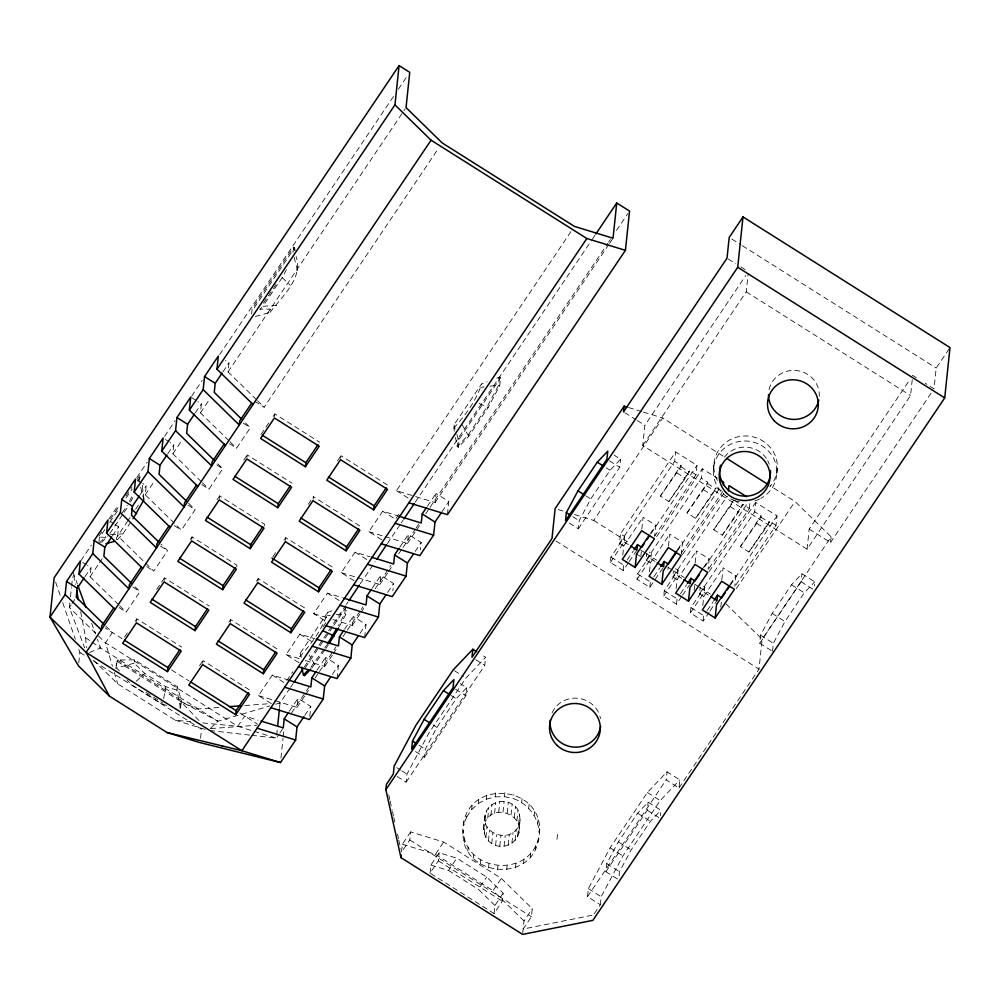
<?xml version="1.0" encoding="UTF-8"?>
<svg xmlns="http://www.w3.org/2000/svg" width="1000" height="1000" viewBox="0 0 1000 1000"><rect width="100%" height="100%" fill="white"/><g stroke="black" fill="none" stroke-linecap="round" stroke-linejoin="round"><path stroke-width="0.75" stroke-dasharray="5 3.75" d="M462.863 834.112C459.95 774.438 552.425 783.238 538.237 841.275C529.1 885.075 458.45 874.837 463.288 830.088C464.125 872.55 529.862 878.838 538.663 837.25L538.237 841.275M483.612 829.638L486.525 810.875C491.1 801.725 503.688 798.662 512.175 804.163C524.538 811.312 518.538 826 517.375 836.888C512.812 846.038 500.225 849.1 491.725 843.587C480.538 836.663 483.113 821.425 486.525 810.875M485.125 814.775C480.3 834 510.375 843.9 518.513 826.137M517.375 836.888C527.9 817.038 494.6 801.637 485.4 821.625M69.85 602.888L69.375 607.487L84.575 647.825M70.5 596.763L71.463 587.562M71.625 586.038L72.588 576.838M78.787 662.9L79.887 652.45L78.362 648.062M118.525 604.587L90.075 576.763L91.025 567.7L87.463 565.45M98.963 541.725L99.388 537.7L105.425 528.737M116.375 539.75L116.6 537.55L126.95 522.175M115.062 524.475L118.612 526.712L117.662 535.788L153.775 571.1L167.575 550.612L161.012 544.188M180 708.15L181.4 700.413L117.375 660L116.688 661.025L115.838 669.087L117.375 660L134.588 659.85L177.275 686.787L181.4 700.413L180.55 708.462L176.925 690.1L177.275 686.787M139.012 482.275L139.713 475.562L140.787 476.238L137.338 481.35M143.963 498.775L142 483.5M188.6 503.212L195.162 509.637L181.375 530.125L145.262 494.8L146.213 485.737L142.662 483.5M136.562 621.5L136.85 618.812L181.663 647.1M176.925 690.1L165.75 686.675L144.713 673.4L134.25 663.162L134.588 659.85M201.312 481.662L172.862 453.825L173.812 444.762L170.25 442.525M164.163 580.525L164.45 577.837L209.262 606.125M228.9 440.675L200.45 412.85L201.4 403.787L197.85 401.538M191.762 539.55L192.037 536.862L236.85 565.15L236.575 567.837M256.5 399.7L228.05 371.875L229 362.812L225.45 360.562M219.35 498.575L219.638 495.887L264.45 524.175L264.163 526.85M202.725 663.25L203 660.562L249.95 690.2M200.575 738.175L201.513 729.225L92.963 660.7M251.6 313.95L252.162 308.575L293.562 247.113L294.625 247.787L295.113 250.7M246.95 457.587L247.237 454.913L292.05 483.188M230.312 622.275L230.6 619.587L277.55 649.225M255.338 316.5L270.1 312.413L270.45 309.1L260.413 309.188M274.55 416.613L274.825 413.925L319.637 442.212M257.913 581.3L258.2 578.612L305.138 608.25M293 252.488L293.562 247.113M294.35 250.475L294.625 247.787L253.238 309.25L252.162 308.575M270.1 312.413C281.762 296.488 303.512 278.425 296.1 256.5M285.512 540.325L285.788 537.638L332.738 567.275M276.688 735.075L277.337 728.95M279.587 707.487L280.075 702.9L289.662 688.65M280.95 758.012L283.012 738.375M283.175 736.862L283.962 729.312M313.1 499.35L313.387 496.662L360.337 526.3M327.725 612.4L300.125 653.388L299.775 656.688C311.413 643.925 322.625 628.888 327.725 612.4L333.237 610.288M274.812 700.588L297.062 707.412L298.012 698.35L310.825 706.425L309.45 719.525M340.7 458.375L340.988 455.688L387.925 485.325L387.65 488M305.375 660.525L324.663 666.438L325.613 657.375L338.413 665.45L337.038 678.55M345.363 608.225L344.8 613.6L338.275 625.837M339.338 626.512L345.863 614.275L346.287 610.237M332.962 619.55L352.262 625.462L353.212 616.4L366.012 624.475L364.787 636.112M357.6 577.663L379.85 584.487L380.8 575.413L393.612 583.5L392.85 590.775M385.188 536.688L407.45 543.5L408.4 534.438L421.2 542.525L420.438 549.8M570.975 231.588L396.463 490.712L435.05 502.525L436 493.462L448.8 501.55L447.575 513.188M397.163 776.525L406.125 782.175L406.975 774.125L428.738 733.325L465.988 678L485.625 657.337L480.5 654.112M410.637 831.912L402.362 844.2L401.512 852.262L409.787 839.963L410.637 831.912L443.7 842.038L501.325 878.413L532.275 908.688L531.425 916.737L523.15 929.038L593.425 915M454.225 431.312L453.975 424.938L481.575 383.963L487.088 381.85M415.513 751.55L424.475 757.212L425.325 749.15L436.925 727.387L456.238 698.7L466.712 687.688L460.312 683.65M456.863 434.475L458.1 438.562L457.25 446.613L458.312 447.287L468.787 436.275L488.113 407.587L499.712 385.825L500.562 377.775L499.487 377.1L496.737 378.15M458.312 447.287L459.162 439.237L500.562 377.775M430.037 873.125L430.887 865.075L439.162 852.775L456.8 858.188L486.675 877.038L503.188 893.188L502.337 901.237L494.062 913.538L430.037 873.125L438.312 860.837L439.162 852.775M453.625 428.25C465.262 415.487 476.475 400.438 481.575 383.963M424.475 757.212L465.875 695.738L466.712 687.688M499.487 377.1L498.65 385.15L487.038 406.912L467.725 435.6L457.25 446.613L455.438 437.438M464.113 821.263L463.7 825.288L466.688 816.925L467.113 812.9M464.25 842.887L464.675 838.863M406.125 782.175L484.775 665.4L485.625 657.337M466.688 816.925L471.688 809.513L472.1 805.487M467.762 851.1L468.188 847.075M471.688 809.513L478.375 803.487L478.8 799.463M473.212 858.288L473.638 854.25M478.375 803.487L486.375 799.2L486.8 795.163M480.262 864.013L480.688 859.987M484.25 833.737L485.387 822.987M487.725 818.162L488.85 807.425M485.887 837.562L487.025 826.825M490.85 815.35L491.975 804.613M488.438 840.925L489.562 830.175M486.375 799.2L495.225 796.875L495.65 792.85M488.525 867.95L488.95 863.925M494.575 813.35L495.712 802.6M491.725 843.587L492.863 832.85M498.713 812.262L499.837 801.525M495.588 845.438L496.712 834.688M495.225 796.875L504.412 796.675L504.837 792.65M503 812.175L504.125 801.425M499.775 846.338L500.9 835.588M497.512 869.875L497.938 865.85M494.062 913.538L494.9 905.475L503.188 893.188M507.188 813.075L508.325 802.325M504.062 846.237L505.188 835.5M511.05 814.912L512.175 804.163M508.2 845.163L509.325 834.412M539.487 828.425L539.062 832.45C538.462 817.175 527.725 803.55 513.4 798.6L513.825 794.575M506.7 869.675L507.125 865.65M514.338 817.588L515.475 806.838M511.925 843.15L513.062 832.412M516.888 820.938L518.013 810.188M515.05 840.337L516.175 829.6M518.525 824.762L519.65 814.025M521.663 802.55L522.087 798.525M518.775 832.987L520.3 818.125M515.55 867.362L515.975 863.337M528.725 808.275L529.138 804.25M523.55 863.062L523.975 859.038M534.163 815.462L534.587 811.425M530.25 857.038L530.675 853.012M522.725 933.062L524 920.975L532.275 908.688M537.688 823.675L538.1 819.65M535.237 849.638L535.662 845.6M569.362 523.112L578.325 528.763L579.175 520.712L590.775 498.95L610.087 470.262L620.562 459.237L614.163 455.2M556.975 839.325L557.537 833.95M578.325 528.763L619.712 467.3L620.562 459.237M628.337 562.825L623.162 570.513L610.363 562.425L610.925 557.062L624.725 536.575L620.45 533.875L675.65 451.925L696.988 465.387L696 474.787L654.6 536.263M622.788 554.925L623.737 545.975L619.462 543.275L620.45 533.875M610.363 562.425L624.15 541.938L624.725 536.575M594.288 913.713L600.325 904.75L587.525 896.675L588.362 888.612L610.125 847.812L647.375 792.487L667.013 771.825L679.812 779.912L678.975 787.975L666.162 779.887L667.013 771.825M623.162 570.513L623.725 565.138L626.312 561.3M916.438 377.775L912.675 375.4L910.562 395.538L807.075 549.2L642.763 445.487L644.875 425.337L745.75 275.55M600.325 904.75L601.175 896.7L622.925 855.888L660.175 800.575L679.812 779.912M617.388 878.975L605.862 871.7L606.712 863.637L618.312 841.875L637.625 813.2L648.1 802.175L660.913 810.263L660.35 815.625M641.8 529.225L643.05 517.288L655.85 525.363L654.75 535.812M662.775 568.138L649.837 587.35L637.038 579.263L637.6 573.9L651.4 553.413L649.262 552.062M640.8 556.75L641.513 550.037M649.463 571.763L650.413 562.812L646.137 560.112L646.85 553.4M637.038 579.263L650.825 558.775L651.4 553.413M619.087 875.75L619.513 871.725L631.112 849.963L650.438 821.275L660.913 810.263M649.837 587.35L650.4 581.975L652.987 578.138M619.462 543.275L674.65 461.325L675.65 451.925M668.475 546.062L669.725 534.125L682.525 542.2L681.275 554.138M681.688 596.5L676.513 604.188L663.713 596.1L664.275 590.737L678.075 570.25L674.862 568.225M667.9 569.55L668.188 566.862M696 474.787L689.6 470.75L685.312 478.237L668.9 501.488L660.362 496.1L680.913 466.712L681.062 465.363L674.65 461.325M605.862 871.7L647.262 810.238L648.1 802.175M676.137 588.6L677.087 579.65L672.812 576.95L673.375 571.575M663.713 596.1L677.5 575.612L678.075 570.25M676.513 604.188L677.075 598.812L679.663 594.975M646.137 560.112L701.325 478.162L702.312 468.762L717.387 478.263M695.15 562.9L696.4 550.962L709.2 559.038L708.1 569.487M709.225 612.062L703.188 621.025L690.387 612.938L690.95 607.575L704.75 587.075L700.475 584.388M694.15 590.425L694.712 585.05M721.388 490.825L716.263 487.587L711.988 495.075L695.575 518.325L687.038 512.938L707.588 483.55L707.738 482.2L701.325 478.162M702.812 605.438L703.763 596.475L699.488 593.787L700.2 587.075M713.363 469.875L713.888 464.837M690.387 612.938L704.175 592.45L704.75 587.075M703.188 621.025L703.75 615.65L706.338 611.812M642.763 445.487L746.237 291.825L748.2 273.225M721.825 579.738L723.075 567.8L735.875 575.875L734.775 586.325M720.825 607.25L721.388 601.888M733.55 500.312L713.713 529.775L722.25 535.163L738.662 511.912L742.938 504.425L749.35 508.462L707.95 569.925M749.35 508.462L749.912 503.1M699.488 593.787L754.675 511.838L755.662 502.438L777.013 515.9L776.025 525.3L734.625 586.763M776.025 525.3L769.613 521.263L765.337 528.75L748.925 552L740.387 546.613L760.938 517.212L761.087 515.875L754.675 511.838M776.812 473.425L777.337 468.387M771.237 650.525L759.712 643.25L760.562 635.2L772.163 613.438L791.475 584.75L801.95 573.737L814.75 581.812L814.338 585.837M678.975 787.975L759 669.137L762.138 639.263L831.125 536.825L795.025 501.5L770.125 485.788M772.513 651.338L773.363 643.275L784.963 621.512L804.287 592.837L814.75 581.812M759.712 643.25L801.1 581.788L801.95 573.737M807.075 549.2L809.188 529.062L910.062 379.275M809.188 529.062L830.525 542.525L831.125 536.825M949.137 348.837L936.2 368.05L934.013 388.862L925.225 383.312M163.688 698.587L165.75 686.675M129.438 501.3L133.062 494.5M130.512 501.975L134.137 495.175M276.737 305.425L262.863 306.288L282.175 277.613L287.25 268.087M80.925 560.588L91.388 545.05M108.837 519.138L118.438 504.9M136.75 477.7L147.213 462.163M164.662 436.25L175.125 420.712M191.7 396.112L202.162 380.562M219.613 354.663L394.05 95.638M398.413 89.162L407.125 76.213M101.775 531.9L98.325 537.025L109.425 537.612M110.4 519.1L119.012 506.287M125.913 496.05L131.95 487.088M137.125 479.4L139.713 475.562M109.738 522.337L118.362 509.525M126.125 498L132.162 489.038M122.225 512.863L127.263 505.375M263.475 303.125L276.913 283.175M109.85 533.488L123.287 513.538M124.138 512.288L128.338 506.05M84.987 576.663L91.025 567.7M112.575 535.688L118.612 526.712M140.175 494.7L146.213 485.737M167.775 453.725L173.812 444.762M195.375 412.75L201.4 403.787M222.963 371.775L229 362.812M71.1 604.925L69.375 607.487L105.487 642.812L237.787 726.325L252.625 730.863M71.963 603.65L75.412 598.525M90.075 576.763L98.688 563.95M99.55 562.675L102.137 558.825M127.15 521.7L130.4 517.062M135.575 509.375L139.887 502.975M145.262 494.8L154.75 480.725M172.862 453.825L182.338 439.738M200.45 412.85L209.938 398.762M228.05 371.875L405.175 108.875M117.2 539.862L122.9 533.875L130.55 522.513M119.062 607.587L126.175 612.075L139.975 591.587L133.412 585.163M201.85 484.663L208.962 489.15L222.763 468.663L216.2 462.238M229.45 443.688L236.562 448.175L250.362 427.688L243.8 421.262M254.675 401.213L264.163 407.2L438.663 148.075M127.362 632.9L123.05 639.3L105.262 628.075M135.125 621.375L136.85 618.812M156.688 589.362L164.45 577.837M190.312 539.425L192.037 536.862M217.05 499.725L219.638 495.887M243.787 460.025L247.237 454.913M261.025 434.425L268.788 422.9M273.1 416.488L274.825 413.925M199.55 665.688L203 660.562M228.875 622.15L230.6 619.587M256.475 581.175L258.2 578.612M272.85 556.85L277.162 550.45M284.062 540.2L285.788 537.638M308.212 504.35L313.387 496.662M337.537 460.812L340.988 455.688M271.288 703.675L258.488 695.588L272.288 675.1L287.125 679.65M298.888 662.7L286.087 654.613L299.875 634.125L314.713 638.675M323.038 626.838L326.488 621.712L313.675 613.638L327.475 593.15L342.312 597.7M354.075 580.737L341.275 572.663L355.075 552.175L369.913 556.712M381.675 539.763L368.875 531.688L382.663 511.2L397.5 515.737M286.812 680.625L292.85 671.663M398.925 514.15L395.475 519.275L382.663 511.2M290.538 687.35L293.15 683.462M304.25 667L345.487 605.763M346.362 604.462L348.1 601.875M360.312 583.75L375.138 561.725M387.35 543.6L400.438 524.175M401.312 522.875L403.05 520.288M415.262 502.15L591.45 240.538M592.325 239.25L594.938 235.362M305.312 667.675L319.113 647.188M319.975 645.913L324.288 639.513M325.15 638.225L332.912 626.7M333.775 625.425L346.712 606.213M323.95 649.075L310.738 667.35M324.8 647.825L326.475 645.337M311.8 668.025L325.025 649.75M325.863 648.5L328.387 644.762M289.4 711.15L298.012 698.35M316.988 670.175L325.613 657.375M344.588 629.2L353.212 616.4M372.188 588.225L380.8 575.413M399.775 547.25L408.4 534.438M427.375 506.275L436 493.462M291.562 712.925L305.5 692.225M306.375 690.938L308.988 687.05M315.087 678L318.575 672.825M319.438 671.538L335.988 646.963M342.962 636.613L346.45 631.438M347.312 630.138L360.387 610.737M361.25 609.45L363 606.862M375.188 588.75L390.875 565.475M398.713 553.825L402.2 548.65M403.062 547.362L415.262 529.25M416.138 527.962L418.75 524.075M425.712 513.725L429.2 508.562M430.075 507.262L607.775 243.4M608.638 242.113L610.388 239.525M616.475 230.463L627.8 213.65M251.65 735.312L276.363 738.138L278.95 734.3M279.812 733.025L283.263 727.9M297.062 707.412L304.825 695.888M305.688 694.6L310 688.2M324.663 666.438L332.425 654.912M333.288 653.625L337.6 647.225M352.262 625.462L360.012 613.938M360.875 612.65L365.188 606.25M379.85 584.487L387.612 572.962M388.475 571.675L391.925 566.55M407.45 543.5L419.525 525.575M435.05 502.525L608.675 244.713M609.55 243.412L613.038 238.225M304.788 715.387L310.825 706.425M332.375 674.412L338.413 665.45M359.975 633.438L366.012 624.475M387.575 592.463L393.612 583.5M415.175 551.487L421.2 542.525M441.9 511.788L448.8 501.55M574.438 514.513L593.725 520.425L662.712 417.987L725.588 457.675M623.737 545.975L643.05 517.288M660.362 496.1L681.062 465.363M627.175 560.013L633.212 551.05M668.9 501.488L689.6 470.75M629.2 561.55L636.962 550.025M649.975 534.1L655.85 525.363M651.275 533.263L696.988 465.387M402.362 844.2L435.425 854.338L443.7 842.038M656.612 536.625L702.312 468.762M650.413 562.812L669.725 534.125M687.038 512.938L707.738 482.2M430.887 865.075L448.525 870.475L456.8 858.188M653.85 576.85L659.887 567.888M695.575 518.325L716.263 487.587M677.487 549.688L682.525 542.2M677.087 551.375L720.212 487.35M681.275 553.1L722.675 491.625M682.425 554.75L723.825 493.275M672.812 576.95L727.138 496.275M677.087 579.65L696.4 550.962M713.713 529.775L733.438 501.613M494.9 905.475L478.4 889.338L486.675 877.038M680.525 593.688L686.562 584.725M722.25 535.163L742.938 504.425M682.55 595.225L689.45 584.975M703.325 567.775L709.2 559.038M704.625 566.938L747.75 502.912M524 920.975L493.038 890.7L501.325 878.413M709.1 571.587L755.662 502.438M703.763 596.475L723.075 567.8M740.387 546.613L761.087 515.875M707.2 610.525L713.238 601.562M748.925 552L769.613 521.263M710.088 610.775L716.988 600.538M730 584.612L735.875 575.875M730.438 585.05L777.013 515.9M736.375 588.575L795.025 501.5M587.525 896.675L666.162 779.887M830.525 542.525L931.4 392.738M259.725 309.6L261.812 307.387M99.575 542.875L105.85 536.263M101.688 542.45L107.963 535.837M210.512 728.325L217.95 721.225L269.713 705.95M136.225 681.263L144.713 673.4M89.525 652.475L100.625 648.025L217.95 721.225L180.712 701.438L116.688 661.025M275.637 704.2L280.075 702.9L277.013 703.125M134.25 663.162L116.525 668.062L119.838 671.287M481.225 387.275L484.125 386.912M489.938 386.213L498.65 385.15L499.712 385.825M327.375 615.712L330.275 615.363M336.087 614.65L344.8 613.6L345.863 614.275M218.775 707.463L197.325 709.062L180.712 701.438L199.875 721.462M244.825 705.525L270.875 703.575M210.75 728.562L256.9 725.25M110.562 534.637L122.9 533.875M93.387 660.075L117.7 683.863L175.312 720.225L190.55 721.712M202.75 722.9L237.787 726.325L244.688 716.075L258.038 720.175M209.925 730.537L250.1 735.138M504.412 796.675L513.4 798.6M628.587 407.525L641.938 411.625M643.425 412.075L662.712 417.987M558.112 509.513L565.525 511.788M368.875 531.688L383.713 536.225M341.275 572.663L356.112 577.212M313.675 613.638L327.038 617.725M286.087 654.613L299.438 658.7M258.488 695.588L273.325 700.138M254.112 731.325L276.363 738.138M166.637 705.438L162.225 704.087L132.35 685.225L126.85 679.85M175.312 720.225L206.95 729.925M479.137 403.4L488.113 407.587M731.838 239.062L741.075 244.887M742.387 245.725L936.2 368.05M728.275 259L735.8 263.762M740.825 266.925L747.1 270.887M746.237 291.825L910.562 395.538M624.788 412.663L636.087 419.8M637.337 420.588L644.875 425.337M680.913 466.712L689.45 472.1M707.588 483.55L716.125 488.938M734.262 500.375L742.8 505.763M760.938 517.212L769.475 522.6M676.775 472.85L685.312 478.237M703.45 489.688L711.988 495.075M730.125 506.525L738.662 511.912M756.8 523.362L765.337 528.75M609.475 460.838L619.712 467.3M801.1 581.788L813.913 589.875M606.25 467.837L610.087 470.262M791.475 584.75L804.287 592.837M585.65 495.712L590.775 498.95M772.163 613.438L784.963 621.512M468.787 436.275L461.625 423.875M593.725 520.425L630.4 543.575M640.888 550.2L644.812 552.675M646.125 553.5L656.6 560.112M668.388 567.562L672.325 570.037M673.625 570.862L684.112 577.475M694.587 584.1L698.525 586.575M699.825 587.4L710.312 594.012M624.15 541.938L629.275 545.175M650.825 558.775L655.95 562.013M677.5 575.612L682.625 578.85M704.175 592.45L709.3 595.688M458.1 438.562L459.162 439.237M636.538 554.05L639.738 556.075M572.762 516.663L579.175 520.712M760.562 635.2L773.363 643.275M610.925 557.062L623.725 565.138M637.6 573.9L650.4 581.975M664.275 590.737L677.075 598.812M690.95 607.575L703.75 615.65M555.962 540.988L759 669.137M396.463 490.712L409.275 498.787M243.25 423.2L250.362 427.688M191.925 397.8L196.663 400.8M216.838 464.925L222.763 468.663M355.075 552.175L367.875 560.25M165.512 439.525L169.062 441.775M475.812 659.737L484.775 665.4M454.462 670.725L463.425 676.388M647.375 792.487L660.175 800.575M188.05 505.15L195.162 509.637M327.475 593.15L340.275 601.225M137.912 480.5L141.475 482.75M455.625 689.275L465.875 695.738M647.262 810.238L658.775 817.5M451.125 695.475L456.238 698.7M637.625 813.2L650.438 821.275M174.262 525.638L181.375 530.125M160.463 546.125L167.575 550.612M299.875 634.125L312.688 642.2M433.088 724.963L436.925 727.387M618.312 841.875L631.112 849.963M110.325 521.475L113.875 523.725M610.125 847.812L622.925 855.888M314.95 664.712L309.125 654.925M146.662 566.613L153.775 571.1M418.925 745.113L425.325 749.15M606.712 863.637L619.513 871.725M132.863 587.1L139.975 591.587M272.288 675.1L285.087 683.188M82.725 562.45L86.275 564.7M396.737 767.663L400.575 770.088M401.85 770.888L406.975 774.125M588.362 888.612L601.175 896.7M171.625 669.963L189.2 681.062M239.812 713L257.488 724.163M435.425 854.338L493.038 890.7M409.787 839.963L531.425 916.737M438.312 860.837L502.337 901.237M448.525 870.475L478.4 889.338M146.025 692.4L162.913 703.062M79.887 652.45L85.113 655.75M80.675 611.825L85.638 637.712L90.638 641.15M91.888 642.013L100.625 648.025L97.45 639.288M282.175 277.613L290.35 285.225M726.025 603.938L762.138 639.263M257.587 400.775L264.163 407.2M230 441.75L236.562 448.175M202.4 482.725L208.962 489.15M119.612 605.662L126.175 612.075M105.812 626.15L112.375 632.562L105.487 642.812L112.463 666.263M73.075 572.238L77.312 583.9M91.625 623.25L95.325 633.45M55.637 582.188L60.688 596.825M62.713 602.688L75.338 639.275M453.975 424.938L455.213 429.025M300.125 653.388L301.363 657.475M114.213 672.138L117.7 683.863M294.137 257.262L297.7 271.438M140.65 487.125L143.85 499.875M388.775 794.912L389.775 799.438M390.112 800.95L392.125 810M392.463 811.513L393.462 816.038M393.8 817.55L394.812 822.075M397.488 834.15L398.5 838.675M398.825 840.188L400.838 849.237M73.662 575.288L75.412 584.425M85.638 637.712L86.35 647.812M769.038 389.663A25.425 24.512 6 0 1 797.175 370.613A25.425 24.512 6 0 1 819.287 396.325M717.337 480.375A31.775 30.638 6 0 1 727.562 441.25A31.775 30.638 6 0 1 769.175 446.225A31.775 30.638 6 0 1 769.812 486.65M552.087 712.875A25.425 24.512 6 0 1 576.375 698.15A25.425 24.512 6 0 1 599.513 714.85M599.9 716.075A25.425 24.512 6 0 1 600.5 718.575M735.325 500.737A31.775 30.638 6 0 1 718.162 455.175A31.775 30.638 6 0 1 768.025 450.613A31.775 30.638 6 0 1 760.775 498.413M759.562 499.025A31.775 30.638 6 0 1 751.75 501.662M739.35 501.75A31.775 30.638 6 0 1 736.65 501.125M724.488 457.125A25.425 24.512 6 0 1 767.062 459.513M767.7 460.637A25.425 24.512 6 0 1 769.237 464.2"/><path stroke-width="1.5" d="M303.925 716.675L297.025 726.912L295.65 740.013L280.475 762.55L200.113 742.65L167.037 732.525L109.425 696.15L78.475 665.875L50 617.075L65.175 594.538L66.55 581.45L80.35 560.962L78.975 574.05L115.087 609.375M84.125 577.938L77.225 588.188L76.275 597.25L103.625 624M78.975 574.05L92.775 553.562L94.15 540.475L107.95 519.987L106.575 533.075L142.688 568.4M111.713 536.962L104.825 547.2L103.863 556.275L131.225 583.025M106.575 533.075L120.375 512.587L121.75 499.5L135.538 479.012L134.162 492.1L170.275 527.425M139.312 495.988L132.413 506.225L131.463 515.288L158.825 542.05M134.162 492.1L147.963 471.613L149.338 458.512L163.137 438.025L161.762 451.125L197.875 486.438M166.912 455.012L160.012 465.25L159.062 474.312L186.412 501.075M161.762 451.125L175.562 430.637L176.938 417.537L190.738 397.05L189.363 410.15L225.475 445.462M194.513 414.038L187.613 424.275L186.65 433.338L214.013 460.1M167.438 671.612L181.238 651.125L136.425 622.837L122.625 643.325L167.438 671.612L167.862 667.588L179.938 649.663M189.363 410.15L203.162 389.663L204.537 376.562L218.337 356.075L216.95 369.175L253.062 404.487M222.1 373.05L215.2 383.3L214.25 392.362L241.612 419.125M195.037 630.638L208.837 610.15L164.025 581.862L150.225 602.35L195.037 630.638L195.463 626.613L207.537 608.688M222.638 589.663L236.425 569.175L191.612 540.887L177.825 561.375L222.638 589.663L223.05 585.638L235.125 567.712M250.225 548.688L264.025 528.2L219.213 499.913L205.413 520.4L250.225 548.688L250.65 544.663L262.725 526.725M235.725 714.712L249.525 694.225L202.575 664.6L188.775 685.088L235.725 714.712L236.15 710.688L248.225 692.763M277.825 507.713L291.625 487.225L246.812 458.938L233.012 479.425L277.825 507.713L278.25 503.688L290.325 485.75M263.325 673.737L277.125 653.25L230.175 623.625L216.375 644.112L263.325 673.737L263.75 669.712L275.825 651.787M277.663 725.888L279.425 709.025M305.425 466.737L319.212 446.25L274.4 417.962L260.613 438.45L305.425 466.737L305.85 462.7L317.913 444.775M290.925 632.762L304.713 612.275L257.775 582.65L243.975 603.138L290.925 632.762L291.337 628.737L303.412 610.812M288.538 712.438L284.225 718.838L283.263 727.9L261.012 721.075M318.512 591.788L332.312 571.3L285.363 541.663L271.562 562.15L318.512 591.788L318.938 587.762L331.012 569.837M316.125 671.462L311.812 677.862L310.863 686.925L288.6 680.1M270.863 707.7L309.45 719.525L323.237 699.038L324.625 685.938L330.662 676.975M346.112 550.812L359.913 530.325L312.962 500.688L299.163 521.175L346.112 550.812L346.538 546.788L358.612 528.862M216.95 369.175L394.95 104.875L399.075 65.6L409.75 72.325L406.037 107.575L442.15 142.9L574.462 226.412L613.038 238.225L616.737 202.987L629.55 211.062L625.425 250.338L447.425 514.637L408.85 502.812M343.725 630.475L339.412 636.888L338.462 645.95L316.2 639.125M298.463 666.725L337.038 678.55L350.838 658.062L352.212 644.963L358.25 636M373.713 509.837L387.5 489.35L340.562 459.712L326.763 480.2L373.713 509.837L374.137 505.812L386.2 487.875M371.325 589.5L367.013 595.9L366.05 604.975L343.8 598.15M326.062 625.75L364.637 637.562L378.438 617.075L379.812 603.987L385.85 595.025M398.913 548.525L394.6 554.925L393.65 563.987L371.388 557.175M353.65 584.775L392.238 596.587L406.037 576.1L407.413 563.013L413.45 554.05M627.1 407.075L624.138 406.163L623.538 411.875L727.013 258.212L729.2 237.4L743 216.912L950 347.562L944.712 397.912L592.863 920.362L522.587 934.4L400.95 857.625L385.863 789.712L386.425 784.338L393.325 774.1L394.175 766.038L415.925 725.238L453.188 669.925L472.825 649.262L476.662 651.688M426.512 507.55L422.2 513.95L421.25 523.013L398.988 516.2M381.25 543.787L419.825 555.612L433.625 535.125L435 522.038L441.037 513.075M412.512 741.075L411.675 749.125L453.062 687.663L453.913 679.6L443.438 690.625L424.125 719.312L412.512 741.075L416.362 743.487M400.95 857.625L401.225 854.95M472.825 649.262L471.975 657.312L552 538.488L555.138 508.612L624.138 406.163M566.362 512.625L565.525 520.688L606.912 459.212L607.762 451.163L597.288 462.175L577.962 490.863L566.362 512.625L570.212 515.05M635.125 567.475L654.438 538.8L641.637 530.712L622.325 559.4L635.125 567.475L636.538 554.05L649.137 535.35M644.375 543.5L641.787 547.35L637.525 544.65L636.962 550.025L630.562 545.988M661.8 584.312L681.112 555.638L668.312 547.55L649 576.237L661.8 584.312L663.213 570.887L676.65 550.938M668.462 564.188L664.2 561.487L663.637 566.862L657.237 562.825M688.475 601.15L707.788 572.475L694.987 564.388L675.675 593.075L688.475 601.15L689.887 587.725L702.487 569.025M695.138 581.025L690.875 578.325L690.312 583.7L683.913 579.663M385.863 789.712L737.712 267.262L743 216.912M723.375 484.913L723.662 482.225L719.887 479.85M715.15 617.987L734.463 589.312L721.663 581.225L702.35 609.913L715.15 617.987L716.562 604.562L729.163 585.85M725.263 592.737L721.812 597.863L717.55 595.163L716.988 600.538L710.588 596.487M728.425 490.962L728.988 485.6L746.562 496.688M133.1 518.725L143.85 499.875M336.825 628.562L327.312 644.087M329.225 643.512L338.612 627.875M399.075 65.6L54.125 577.8L50 617.075L86.112 652.4L241.887 750.725L280.475 762.55M113.787 607.9L101.713 625.837L101.287 629.862L65.175 594.538M141.375 566.925L129.312 584.85L128.887 588.888L92.775 553.562M168.975 525.95L156.9 543.875L156.475 547.913L120.375 512.587M196.575 484.975L184.5 502.9L184.075 506.938L147.963 471.613M224.163 444L212.1 461.925L211.675 465.95L175.562 430.637M251.762 403.025L239.688 420.95L239.262 424.975L203.162 389.663M394.95 104.875L431.062 140.188L86.112 652.4L109.425 696.15M625.425 250.338L586.838 238.512L241.887 750.725L167.037 732.525M294.025 682.175L302.75 669.225M348.975 600.588L359.438 585.037M376.887 559.138L386.488 544.888M403.925 518.987L414.387 503.45M595.812 234.062L616.737 202.987M634.075 549.775L637.525 544.65M646.963 539.663L649.55 535.825M660.75 566.613L664.2 561.487M669.325 562.9L676.225 552.663M687.425 583.45L690.875 578.325M696 579.738L699.45 574.612M714.1 600.288L717.55 595.163M726.988 590.175L729.575 586.337M310.75 669.125L304.475 675.738L303.4 675.062L308.637 669.55M105.925 543.713L114.775 541.263M229.513 706.663L240.238 705.863M395.05 523.3L433.625 535.125M367.45 564.288L406.037 576.1M339.85 605.262L378.438 617.075M312.262 646.237L350.838 658.062M284.662 687.212L323.237 699.038M257.062 728.188L295.65 740.013M221.875 745.85L222.562 746.112M322.65 630.675L334.263 636.038M737.712 267.262L944.712 397.912M431.062 140.188L586.838 238.512M726.9 458.5L767.513 484.137M597.288 462.175L603.688 466.225M577.962 490.863L583.088 494.1M204.537 376.562L215.2 383.3M422.2 513.95L435 522.038M262.35 435.25L305.85 462.7M328.488 477L374.137 505.812M176.938 417.537L187.613 424.275M394.6 554.925L407.413 563.013M234.75 476.225L278.25 503.688M300.887 517.975L346.538 546.788M149.338 458.512L160.012 465.25M367.013 595.9L379.812 603.987M207.162 517.2L250.65 544.663M271.988 558.125L318.938 587.762M443.438 690.625L449.837 694.663M121.75 499.5L132.413 506.225M339.412 636.888L352.212 644.963M179.562 558.175L223.05 585.638M245.7 599.925L291.337 628.737M424.125 719.312L430.525 723.35M94.15 540.475L104.825 547.2M311.812 677.862L324.625 685.938M151.962 599.163L195.463 626.613M218.1 640.9L263.75 669.712M66.55 581.45L77.225 588.188M284.225 718.838L297.025 726.912M124.375 640.138L167.862 667.588M190.512 681.875L236.15 710.688M131.4 508.913L136.5 513.675M77.85 585.363L85.787 607.225M301.887 667.412L303.4 675.062M76.588 590.513L78.338 599.65M818.775 400.138A25.425 24.512 6 0 1 791.287 419.275A25.425 24.512 6 0 1 768.487 394.75M600.638 726.25A25.425 24.512 6 0 1 572.587 746.975A25.425 24.512 6 0 1 550.163 720.312M770.462 470.5A25.425 24.512 6 0 1 742.475 496.012A25.425 24.512 6 0 1 720.525 465.163M557.25 745.512A25.425 24.512 6 0 0 599.562 734.137A25.425 24.512 6 0 0 567.913 704.388A25.425 24.512 6 0 0 557.25 745.512M774.062 420.6A25.425 24.512 6 0 0 817.1 412.013A25.425 24.512 6 0 0 787.588 380.288A25.425 24.512 6 0 0 774.062 420.6M725.775 492.312A25.425 24.512 6 0 0 768.812 483.713A25.425 24.512 6 0 0 739.287 452A25.425 24.512 6 0 0 725.775 492.312"/></g></svg>
